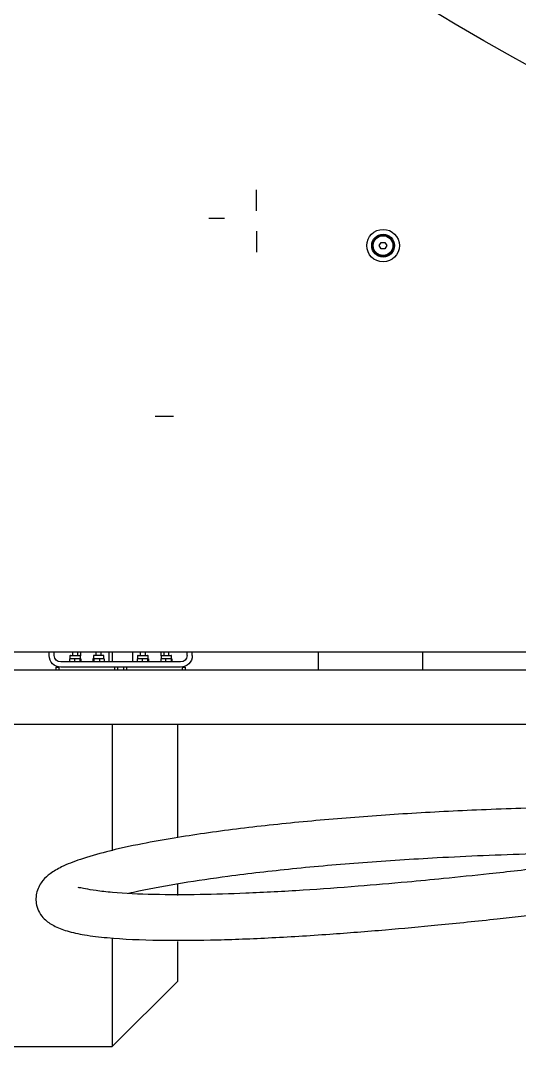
# Model space of a CAD drawing. Header units: millimetres. Extents: x 10462777 to 22643323, y 453826 to 1389191.
# Drawn here: x 11267768 to 11268139, y 583783 to 584547 of the extents above; entities that cross this region are included whole.
import ezdxf

# ---------------------------------------------------------------- set-up
doc = ezdxf.new("R2010")
doc.units = ezdxf.units.MM
doc.header["$LTSCALE"] = 200
doc.header["$MEASUREMENT"] = 0
doc.linetypes.add('CENTER', pattern=[2, 1.25, -0.25, 0.25, -0.25])
doc.linetypes.add('PHANTOM', pattern=[2.5, 1.25, -0.25, 0.25, -0.25, 0.25, -0.25])
doc.layers.add('1', color=1, linetype='CENTER')
doc.layers.add('11', color=6, linetype='PHANTOM')
doc.layers.add('LAYOUT', color=8, linetype='CONTINUOUS', lineweight=25)

# ---------------------------------------------------------------- blocks, each defined once
blk = doc.blocks.new('r710ic')
at = {"layer": 'LAYOUT', "color": 3}
blk.add_circle((272041.37, 104232.63), 2050.12, dxfattribs=at)

msp = doc.modelspace()

# ---------------------------------------------------------------- linework, layer by layer
at = {"layer": '1', "color": 35, "linetype": 'Continuous'}
for p, q in [((11267943.29369, 584405.09312), (11267943.29369, 584420.7273)), ((11267907.94706, 584399.42249), (11267919.66471, 584399.42249)), ((11267907.94706, 584399.42249), (11267919.66471, 584399.42249)), ((11267943.29369, 584389.87826), (11267943.29369, 584374.24407)), ((11267867.97777, 584252.22558), (11267881.53538, 584252.22558))]:
    msp.add_line(p, q, dxfattribs=at)
at = {"layer": '1', "color": 252, "linetype": 'Continuous'}
for p, q in [((11268240.8566, 584076.62303), (11267630.76414, 584076.62303)), ((11267789.09766, 584074.03984), (11267789.09766, 584076.62311)), ((11267792.97126, 584074.03984), (11267792.97126, 584076.62311)), ((11267812.33928, 584076.62373), (11267812.33928, 584073.74342)), ((11267833.64409, 584069.19783), (11267833.64409, 584076.62373)), ((11267851.0753, 584076.62373), (11267851.0753, 584069.19783)), ((11267872.38012, 584073.74342), (11267872.38012, 584076.62373)), ((11267891.74814, 584074.03984), (11267891.74814, 584076.62311)), ((11267895.62174, 584074.03984), (11267895.62174, 584076.62311)), ((11267989.54757, 584063.38785), (11267989.54757, 584076.62353)), ((11268067.01963, 584063.38785), (11268067.01963, 584076.62353)), ((11267794.42386, 584063.38719), (11267794.42386, 584065.32423)), ((11267794.42386, 584065.32423), (11267796.36066, 584065.32423)), ((11267796.36066, 584065.32423), (11267796.36066, 584063.38719)), ((11267886.90613, 584069.19783), (11267797.81326, 584069.19783)), ((11267886.90613, 584065.32423), (11267797.81326, 584065.32423)), ((11267838.00189, 584063.38719), (11267838.00189, 584065.32423)), ((11267839.9387, 584065.32423), (11267839.9387, 584063.38719)), ((11267844.7807, 584063.38719), (11267844.7807, 584065.32423)), ((11267846.7175, 584065.32423), (11267846.7175, 584063.38719)), ((11267888.35873, 584065.32423), (11267890.29553, 584065.32423)), ((11267888.35873, 584063.38719), (11267888.35873, 584065.32423)), ((11267890.29553, 584065.32423), (11267890.29553, 584063.38719)), ((11267746.00576, 584063.38743), (11268431.62961, 584063.38743)), ((11268428.72635, 584022.7146), (11267748.90903, 584022.7146))]:
    msp.add_line(p, q, dxfattribs=at)
at = {"layer": '1', "color": 252, "linetype": 'Continuous', "extrusion": (0, 0, -1)}
for centre, radius, start, end in [((-11267797.81326, 584074.03984), 8.71561, 270, 0), ((-11267797.81326, 584074.03984), 4.842, 270, 0), ((-11267886.90613, 584074.03984), 4.842, 180, 270), ((-11267886.90613, 584074.03984), 8.71561, 180, 270)]:
    msp.add_arc(centre, radius, start, end, dxfattribs=at)
at = {"layer": '1', "color": 252, "linetype": 'Continuous'}
for points, knots in [([(11268545.05867, 583974.42411), (11268540.0694, 583973.54431), (11268530.19664, 583971.81171), (11268515.54248, 583969.26424), (11268495.01638, 583965.73007), (11268461.3226, 583960.0207), (11268417.64944, 583952.85028), (11268371.29772, 583945.53875), (11268321.58065, 583937.99219), (11268268.37619, 583930.33451), (11268211.43761, 583922.71127), (11268161.81326, 583916.57019), (11268119.09652, 583911.7199), (11268084.69893, 583908.13645), (11268052.13935, 583905.01775), (11268017.20572, 583902.01199), (11267976.94453, 583899.10926), (11267937.57189, 583897.01074), (11267900.24903, 583895.89258), (11267866.37264, 583895.87898), (11267840.56715, 583897.0727), (11267824.08503, 583898.92538), (11267815.85691, 583900.3203), (11267811.57603, 583901.30073), (11267810.58202, 583901.34176), (11267810.46628, 583901.21991)], [0, 0, 0, 0, 0.018818369, 0.037232989, 0.05525037, 0.096189622, 0.164193751, 0.219728335, 0.270717515, 0.351418996, 0.420197567, 0.485652098, 0.539286844, 0.582594895, 0.617074487, 0.664369318, 0.717783328, 0.774894048, 0.821872953, 0.87242318, 0.923194305, 0.94711395, 0.967888422, 0.985924965, 1, 1, 1, 1]), ([(11268262.5812, 583962.18955), (11268246.81637, 583962.19365), (11268217.49982, 583962.01799), (11268176.63746, 583961.31103), (11268141.72485, 583960.33427), (11268111.06617, 583959.18015), (11268082.89079, 583957.85826), (11268047.07581, 583955.83524), (11268003.48621, 583952.71996), (11267952.86313, 583947.91755), (11267912.43141, 583942.90062), (11267881.27826, 583938.11355), (11267856.63663, 583933.69854), (11267832.82098, 583928.45797), (11267812.77664, 583922.68328), (11267799.06368, 583917.33155), (11267790.25827, 583912.19904), (11267784.28192, 583907.05789), (11267779.26702, 583898.61806), (11267778.9382, 583889.45057), (11267782.00867, 583881.92479), (11267785.98953, 583877.09692), (11267792.62748, 583872.44085), (11267802.70771, 583868.62811), (11267816.00169, 583865.80754), (11267837.79437, 583863.20639), (11267869.24825, 583861.86342), (11267909.88459, 583862.13637), (11267952.27293, 583863.73013), (11267995.94284, 583866.40388), (11268038.17534, 583869.72817), (11268079.75991, 583873.54955), (11268119.4749, 583877.66245), (11268157.94284, 583882.01907), (11268193.04787, 583886.26696), (11268227.19061, 583890.63477), (11268261.91334, 583895.29124), (11268296.34357, 583900.11484), (11268332.84931, 583905.4341), (11268372.15942, 583911.37601), (11268411.58567, 583917.56997), (11268450.25943, 583923.84649), (11268480.67489, 583928.91709), (11268507.05682, 583933.40558), (11268528.67932, 583937.13747), (11268543.41307, 583939.71687), (11268550.9443, 583941.04501)], [0, 0, 0, 0, 0.033427425, 0.062206321, 0.086770745, 0.10772614, 0.12763693, 0.147114773, 0.184788964, 0.222216764, 0.259075824, 0.277042579, 0.296552041, 0.320235948, 0.339827164, 0.356620565, 0.369275518, 0.378682738, 0.388589806, 0.398359935, 0.404113867, 0.411494634, 0.422501482, 0.435349429, 0.450055066, 0.467221699, 0.501999322, 0.532654364, 0.566064496, 0.600666184, 0.631342594, 0.659909605, 0.692107902, 0.718005957, 0.743437755, 0.768085622, 0.791730564, 0.818294323, 0.842223105, 0.870277743, 0.902836432, 0.927000342, 0.953451212, 0.968268833, 0.983777394, 1, 1, 1, 1]), ([(11267848.24851, 583897.10317), (11267850.69829, 583897.66463), (11267863.17998, 583900.41572), (11267887.36953, 583904.8817), (11267925.82757, 583910.53411), (11267970.79292, 583915.71429), (11268022.92403, 583920.27039), (11268070.50898, 583923.32258), (11268112.37355, 583925.33342), (11268148.03885, 583926.63883), (11268185.0598, 583927.5893), (11268219.90464, 583928.11452), (11268242.39167, 583928.25817), (11268252.09204, 583928.28307)], [0, 0, 0, 0, 0.023433339, 0.116579934, 0.206459569, 0.327380371, 0.455262003, 0.588006125, 0.669483185, 0.753836656, 0.841215619, 0.931527339, 1, 1, 1, 1])]:
    msp.add_open_spline(points, degree=3, knots=knots, dxfattribs=at)
at = {"layer": '11', "color": 60, "linetype": 'Continuous'}
for p, q in [((11268034.69692, 584379.08607), (11268036.09468, 584381.50707)), ((11268036.09468, 584376.66507), (11268034.69692, 584379.08607)), ((11268036.09468, 584381.50707), (11268038.89021, 584381.50707)), ((11268038.89021, 584381.50707), (11268040.28798, 584379.08607)), ((11268040.28798, 584379.08607), (11268038.89021, 584376.66507)), ((11268038.89021, 584376.66507), (11268036.09468, 584376.66507)), ((11267804.59207, 584073.74327), (11267804.59207, 584071.57042)), ((11267804.88864, 584074.03984), (11267812.0427, 584074.03984)), ((11267806.51991, 584076.62293), (11267806.51991, 584074.03972)), ((11267810.41143, 584074.03972), (11267810.41143, 584076.62293)), ((11267812.33928, 584071.57042), (11267812.33928, 584073.74327)), ((11267822.02328, 584073.74327), (11267822.02328, 584071.57042)), ((11267823.12689, 584074.03984), (11267822.31986, 584074.03984)), ((11267829.47392, 584074.03984), (11267823.12689, 584074.03984)), ((11267823.95112, 584076.62293), (11267823.95112, 584074.03972)), ((11267827.84265, 584074.03972), (11267827.84265, 584076.62293)), ((11267829.77049, 584071.57042), (11267829.77049, 584073.74327)), ((11267854.94891, 584073.74327), (11267854.94891, 584071.57042)), ((11267855.24548, 584074.03984), (11267862.39954, 584074.03984)), ((11267856.87675, 584076.62293), (11267856.87675, 584074.03972)), ((11267860.76827, 584074.03972), (11267860.76827, 584076.62293)), ((11267862.69611, 584071.57042), (11267862.69611, 584073.74327)), ((11267872.38012, 584073.74327), (11267872.38012, 584071.57042)), ((11267872.67669, 584074.03984), (11267879.83075, 584074.03984)), ((11267874.30796, 584076.62293), (11267874.30796, 584074.03972)), ((11267878.19949, 584074.03972), (11267878.19949, 584076.62293)), ((11267880.12733, 584071.57042), (11267880.12733, 584073.74327)), ((11267804.33397, 584071.57042), (11267804.33397, 584069.19783)), ((11267806.10879, 584071.57042), (11267804.33397, 584071.57042)), ((11267807.8836, 584071.57042), (11267806.10879, 584071.57042)), ((11267809.94945, 584071.57042), (11267807.8836, 584071.57042)), ((11267807.8836, 584071.57042), (11267807.8836, 584069.19783)), ((11267812.0153, 584071.57042), (11267809.94945, 584071.57042)), ((11267812.30634, 584071.57042), (11267812.0153, 584071.57042)), ((11267812.0153, 584071.57042), (11267812.0153, 584069.19783)), ((11267812.59737, 584071.57042), (11267812.30634, 584071.57042)), ((11267812.59737, 584071.57042), (11267812.59737, 584069.19783)), ((11267821.71414, 584071.57042), (11267821.71414, 584069.19783)), ((11267822.07366, 584071.57042), (11267821.71414, 584071.57042)), ((11267822.43318, 584071.57042), (11267822.07366, 584071.57042)), ((11267822.43318, 584071.57042), (11267822.43318, 584069.19783)), ((11267824.52455, 584071.57042), (11267822.43318, 584071.57042)), ((11267826.61592, 584071.57042), (11267824.52455, 584071.57042)), ((11267828.34778, 584071.57042), (11267826.61592, 584071.57042)), ((11267826.61592, 584071.57042), (11267826.61592, 584069.19783)), ((11267830.07963, 584071.57042), (11267828.34778, 584071.57042)), ((11267830.07963, 584071.57042), (11267830.07963, 584069.19783)), ((11267856.46563, 584071.57042), (11267854.69081, 584071.57042)), ((11267854.69081, 584071.57042), (11267854.69081, 584069.19783)), ((11267858.24044, 584071.57042), (11267856.46563, 584071.57042)), ((11267860.30629, 584071.57042), (11267858.24044, 584071.57042)), ((11267858.24044, 584071.57042), (11267858.24044, 584069.19783)), ((11267862.37214, 584071.57042), (11267860.30629, 584071.57042)), ((11267862.66317, 584071.57042), (11267862.37214, 584071.57042)), ((11267862.37214, 584071.57042), (11267862.37214, 584069.19783)), ((11267862.95421, 584071.57042), (11267862.66317, 584071.57042)), ((11267862.95421, 584071.57042), (11267862.95421, 584069.19783)), ((11267873.89684, 584071.57042), (11267872.12203, 584071.57042)), ((11267872.12203, 584071.57042), (11267872.12203, 584069.19783)), ((11267875.67165, 584071.57042), (11267873.89684, 584071.57042)), ((11267877.7375, 584071.57042), (11267875.67165, 584071.57042)), ((11267875.67165, 584071.57042), (11267875.67165, 584069.19783)), ((11267879.80335, 584071.57042), (11267877.7375, 584071.57042)), ((11267880.09439, 584071.57042), (11267879.80335, 584071.57042)), ((11267879.80335, 584071.57042), (11267879.80335, 584069.19783)), ((11267880.38542, 584071.57042), (11267880.09439, 584071.57042)), ((11267880.38542, 584071.57042), (11267880.38542, 584069.19783))]:
    msp.add_line(p, q, dxfattribs=at)
at = {"layer": '11', "color": 252, "linetype": 'Continuous'}
for p, q in [((11267836.05605, 584076.62347), (11267836.05605, 584069.20204)), ((11267836.05605, 584022.71577), (11267836.05605, 583928.71619)), ((11267884.47609, 584022.71281), (11267884.47609, 583938.47542)), ((11267884.47609, 583903.5269), (11267884.47609, 583895.48035)), ((11267836.05605, 583863.33343), (11267836.05605, 583783.03542)), ((11267884.47609, 583861.23237), (11267884.47609, 583831.45545)), ((11267836.05605, 583783.03542), (11267884.47609, 583831.45545)), ((11267531.00982, 583783.03542), (11267836.05605, 583783.03542))]:
    msp.add_line(p, q, dxfattribs=at)
at = {"layer": '11', "color": 60, "linetype": 'Continuous'}
for radius in [12.10501, 8.47351, 7.94089, 7.37921]:
    msp.add_circle((11268037.49245, 584379.08607), radius, dxfattribs=at)
for centre, start, end in [((11267804.88864, 584073.74327), 90, 180), ((11267812.0427, 584073.74327), 0, 90), ((11267822.31986, 584073.74327), 90, 180), ((11267829.47392, 584073.74327), 0, 90), ((11267855.24548, 584073.74327), 90, 180), ((11267862.39954, 584073.74327), 0, 90), ((11267872.67669, 584073.74327), 90, 180), ((11267879.83075, 584073.74327), 0, 90)]:
    msp.add_arc(centre, 0.29657, start, end, dxfattribs=at)

# ---------------------------------------------------------------- block references
at = {"layer": 'LAYOUT', "color": 2, "rotation": 270}
msp.add_blockref('r710ic', (11164900.28186, 858351.4113, 0), dxfattribs=at)

doc.saveas('drawing.dxf')
